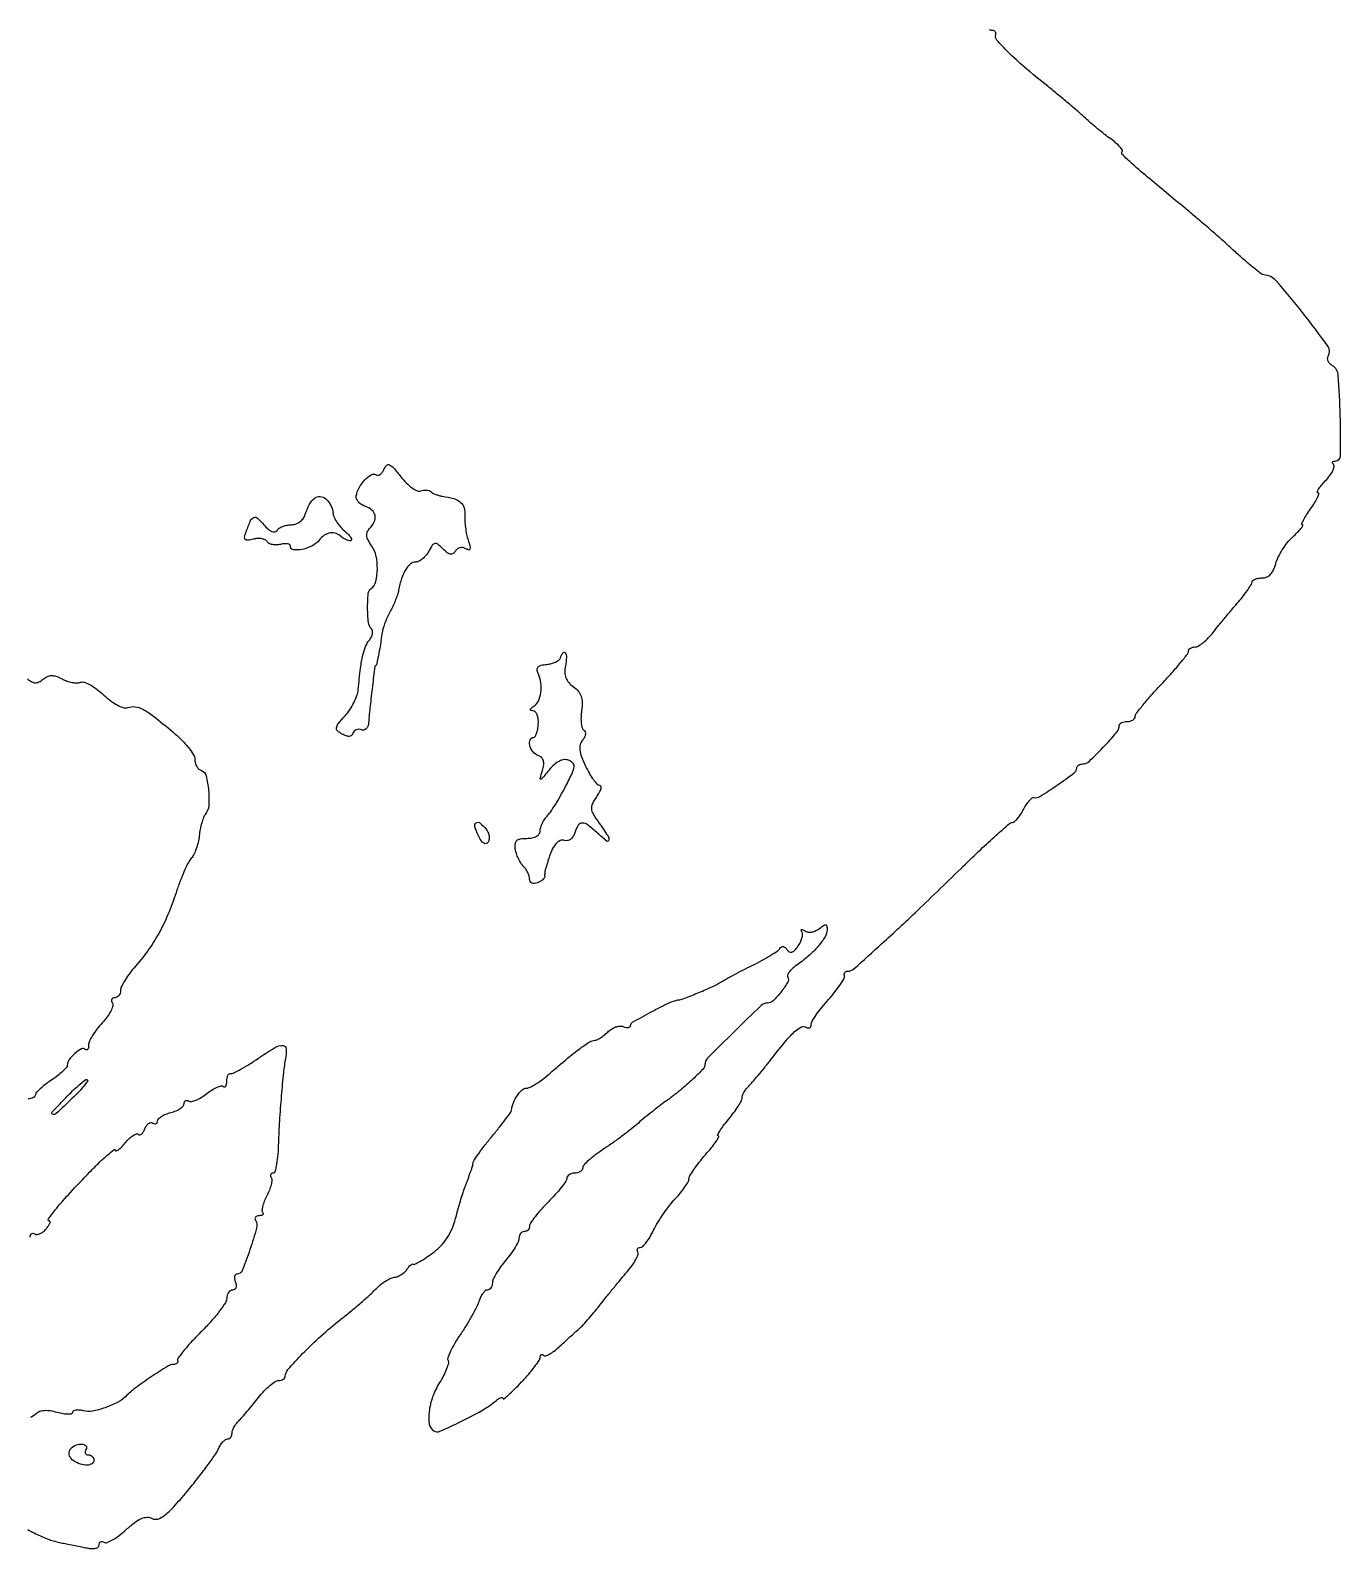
# Model space of a CAD drawing. Extents: x 1 to 489, y 0 to 572.
# Drawn here: x 242 to 488.7, y 0.3 to 286 of the extents above; entities that cross this region are included whole.
import ezdxf

# ---------------------------------------------------------------- set-up
doc = ezdxf.new("R2010")
doc.units = 0

msp = doc.modelspace()

# ---------------------------------------------------------------- linework, layer by layer
for points in [[(241.550784, 3.942809, 0.021242), (243.938466, 2.735469, 0.024029), (246.110161, 1.874018, 0.041069), (248, 1.396503, -0.004161), (249.120665, 1.199833, -0.00262), (250.426562, 0.952357, -0.002629), (251.708576, 0.695436, -0.004821), (252.75, 0.470539, 0.043044), (253.621029, 0.351084, 0.074671), (254.346186, 0.422969, 0.111401), (254.823897, 0.665486, 0.223396), (255, 1.039965, -0.095732), (255.070989, 1.407336, -0.173668), (255.271616, 1.633483, -0.171979), (255.571839, 1.682115, -0.093658), (255.924652, 1.546568, 0.238974), (256.475941, 1.499915, 0.033983), (257.529484, 2.012302, 0.032561), (258.780938, 2.842458, 0.022339), (260.089463, 3.93453, -0.021659), (261.703308, 5.285147, -0.062138), (262.962471, 6.021911, -0.096359), (264.012727, 6.249245, -0.128815), (264.957088, 6.022966, 0.200202), (266.015929, 5.920772, 0.090245), (267.277692, 6.576004, 0.044742), (268.967158, 8.144842, 0.010007), (271.542277, 11.122899, 0.00649), (273.506593, 13.552132, 0.007547), (275.308871, 15.913585, 0.006799), (276.774041, 17.952046, 0.044183), (277.402814, 19.046913, -0.033252), (277.8107, 19.794478, -0.041188), (278.289288, 20.426281, -0.046099), (278.765547, 20.868233, -0.165466), (279.152814, 21, 0.125653), (279.475908, 21.082498, 0.100778), (279.751139, 21.314732, 0.090106), (279.936129, 21.662119, 0.077554), (280, 22.071429, -0.087076), (280.087639, 22.570847, -0.036528), (280.367188, 23.196075, -0.034728), (280.771656, 23.837068, -0.038025), (281.25, 24.395452, 0.015885), (281.893167, 25.082265, 0.004299), (282.867188, 26.210375, 0.004347), (283.951172, 27.510632, 0.004498), (285, 28.814949, -0.022318), (286.048805, 30.028069, -0.027652), (287.132812, 31.054239, -0.027926), (288.112822, 31.794419, -0.146989), (288.75, 31.990926, 0.0579), (289.229255, 32.050139, 0.075524), (289.637505, 32.217647, 0.092953), (289.914294, 32.463115, 0.161029), (290.015973, 32.75, -0.177344), (290.528342, 34.061922, -0.012088), (293.291889, 37.043035, -0.016983), (296.721773, 40.336533, -0.015115), (300.5, 43.524869, 0.005433), (302.537867, 45.178092, 0.005536), (304.526476, 46.86502, 0.00539), (306.222111, 48.368354, 0.022777), (307.185874, 49.324982, -0.036696), (307.952132, 50.044384, -0.030853), (308.859476, 50.690535, -0.031979), (309.765711, 51.177642, -0.071003), (310.515842, 51.399446, 0.059106), (311.202661, 51.584955, 0.043475), (311.906648, 51.94147, 0.044201), (312.522274, 52.403683, 0.071337), (312.941771, 52.905784, -0.03122), (313.269509, 53.368769, -0.050742), (313.607975, 53.711038, -0.068524), (313.907093, 53.895563, -0.275183), (314.111803, 53.87064, 0.29219), (314.392764, 53.845377, 0.011416), (315.345091, 54.367748, 0.017137), (316.485566, 55.080877, 0.01089), (317.765101, 55.984453, 0.042171), (319.254136, 57.292892, 0.044703), (320.470693, 58.808965, 0.044292), (321.407416, 60.530358, 0.039981), (322.064473, 62.449223, -0.004789), (322.505516, 64.110067, -0.004889), (322.975366, 65.750709, -0.004752), (323.410886, 67.167662, -0.020246), (323.713006, 68, 0.004802), (323.963676, 68.629293, 0.004444), (324.208917, 69.279688, 0.004437), (324.416939, 69.862533, 0.014812), (324.538633, 70.25, -0.01131), (324.637823, 70.573729, -0.008412), (324.761349, 70.926562, -0.008512), (324.889189, 71.255574, -0.019007), (325, 71.5, 0.036882), (325.104761, 71.754919, 0.014244), (325.213281, 72.121653, 0.014012), (325.308816, 72.527492, 0.016819), (325.375, 72.914136, -0.112873), (325.581758, 73.462282, -0.008437), (326.491406, 74.78519, -0.011341), (327.650286, 76.335465, -0.008366), (329, 78, 0.00616), (330.347208, 79.646548, 0.008827), (331.497245, 81.141373, 0.005367), (332.422754, 82.417737, 0.122439), (332.586367, 82.835864, -0.064139), (332.961204, 84.259686, -0.053329), (333.70155, 85.640767, -0.057343), (334.598079, 86.67709, -0.187926), (335.42688, 87, 0.120759), (336.082601, 87.160711, 0.020445), (337.20863, 87.807813, 0.021307), (338.494474, 88.69713, 0.01753), (339.789184, 89.75, -0.005324), (343.155949, 92.627201, -0.01542), (345.566275, 94.519854, -0.017797), (347.334898, 95.727863, -0.141853), (348.274819, 96, 0.113938), (348.710877, 96.100674, 0.029265), (349.34539, 96.457519, 0.028251), (350.040352, 96.961366, 0.025407), (350.700367, 97.55751, -0.056068), (351.397974, 98.11404, -0.055744), (352.203108, 98.502953, -0.061011), (352.989856, 98.676198, -0.115835), (353.628939, 98.588895, 0.044785), (354.155178, 98.439338, 0.081613), (354.600621, 98.428412, 0.129203), (354.895476, 98.551452, 0.229541), (355.011473, 98.781385, -0.266572), (355.3787, 99.398211, -0.004743), (358.884084, 101.328207, -0.009605), (362.267937, 103.066687, -0.077305), (363.933218, 103.583794, 0.055515), (365.192446, 103.91567, 0.006683), (367.860887, 104.987601, 0.007924), (370.501295, 106.138942, 0.03456), (372, 106.950172, -0.016047), (372.853862, 107.454061, -0.003367), (374.38125, 108.277219, -0.003527), (376.167182, 109.208172, -0.003333), (378, 110.131813, 0.010118), (379.768922, 111.053564, 0.012839), (381.361719, 111.978873, 0.010883), (382.648245, 112.81027, 0.095654), (383.125, 113.287805, -0.119385), (383.425191, 113.56152, -0.171333), (383.777271, 113.619164, -0.139698), (384.141735, 113.440996, -0.071354), (384.471001, 113.046922, 0.115463), (384.878926, 112.63743, 0.217966), (385.332035, 112.579027, 0.127382), (385.859621, 112.905717, 0.032911), (386.507325, 113.679131, 0.041666), (386.968802, 114.435058, 0.048888), (387.270059, 115.218481, 0.055813), (387.380909, 115.914676, 0.151125), (387.256816, 116.39348, -0.074871), (387.131183, 116.687257, -0.409769), (387.209201, 116.822527, -0.178575), (387.457389, 116.801735, -0.029151), (387.889296, 116.568419, 0.113004), (388.455989, 116.375249, 0.069601), (389.163363, 116.400378, 0.064165), (389.897596, 116.629629, 0.065576), (390.543805, 117.036355, -0.020659), (391.310304, 117.62076, -0.193262), (391.70682, 117.712884, -0.317635), (391.936217, 117.491046, -0.046794), (392, 116.811006, -0.138875), (391.619709, 115.468227, -0.039876), (390.331277, 113.70733, -0.035974), (388.461197, 111.829417, -0.028187), (386.187737, 110.067845, 0.034007), (385.425669, 109.46305, 0.050719), (384.858307, 108.829853, 0.064463), (384.547531, 108.261679, 0.235553), (384.583734, 107.864516, -0.280555), (384.589837, 106.929681, -0.031542), (383.331923, 105.105049, -0.033253), (381.827936, 103.434991, -0.195223), (380.756306, 103, 0.192932), (379.580266, 102.528664, 0.003298), (374.497173, 97.61003, 0.003239), (369.472765, 92.619354, 0.198104), (369, 91.472959, -0.191814), (368.649931, 90.59401, -0.014167), (366.781136, 88.728878, -0.018473), (364.378775, 86.625488, -0.014114), (361.60577, 84.5, 0.007431), (360.353158, 83.56619, 0.004245), (358.86705, 82.403352, 0.004239), (357.391452, 81.207823, 0.007017), (356.169033, 80.170985, -0.013302), (354.880024, 79.105233, -0.006486), (353.182466, 77.811269, -0.006429), (351.38065, 76.510008, -0.009245), (349.75, 75.40844, 0.017242), (348.313696, 74.40434, 0.023743), (347.101563, 73.399695, 0.021717), (346.201743, 72.504225, 0.188277), (346, 71.987455, -0.149962), (345.884458, 71.610879, -0.098617), (345.559375, 71.290065, -0.081816), (345.073487, 71.073709, -0.064), (344.5, 71, 0.06259), (343.926464, 70.927923, 0.080782), (343.440625, 70.716042, 0.098107), (343.115489, 70.401996, 0.152967), (343, 70.033333, -0.152959), (342.826933, 69.480839, -0.014381), (341.971875, 68.3225, -0.01738), (340.840551, 66.977724, -0.01281), (339.5, 65.566667, 0.01368), (338.159531, 64.150769, 0.018305), (337.028125, 62.79125, 0.015651), (336.17897, 61.617193, 0.149824), (336, 61.033333, -0.095738), (335.923781, 60.638922, -0.097108), (335.70625, 60.303542, -0.098682), (335.38159, 60.079009, -0.10244), (335, 60, 0.124164), (334.618522, 59.903785, 0.100671), (334.293391, 59.632812, 0.090501), (334.074685, 59.227504, 0.078495), (333.998779, 58.75, -0.11317), (333.846429, 58.08849, -0.022469), (333.2639, 57.013685, -0.022734), (332.455451, 55.798533, -0.019441), (331.498779, 54.594461, 0.020879), (330.542256, 53.383443, 0.023819), (329.734016, 52.147488, 0.023915), (329.155331, 51.045881, 0.109401), (329, 50.344461, -0.067608), (328.930192, 49.830553, -0.084309), (328.726045, 49.394935, -0.099643), (328.423031, 49.103629, -0.142725), (328.067388, 49, 0.176667), (327.662073, 48.852175, 0.05581), (327.211205, 48.377653, 0.047818), (326.788366, 47.69226, 0.037488), (326.462349, 46.881371, -0.039456), (326.021504, 45.797208, -0.010982), (325.162651, 44.175467, -0.011012), (324.106339, 42.376849, -0.011351), (322.982104, 40.644879, 0.015744), (321.941446, 39.010406, 0.023122), (321.141007, 37.507, 0.01998), (320.60845, 36.258033, 0.233267), (320.657432, 35.74527, -0.206727), (320.729778, 35.252807, -0.026237), (320.390506, 34.20916, -0.027237), (319.828032, 32.953783, -0.019473), (319.070288, 31.613729, 0.050786), (317.758536, 28.912624, 0.057826), (317.089049, 26.117391, 0.069158), (317.132305, 23.784341, 0.218529), (317.977146, 22.514125, 0.24624), (319.133162, 22.432258, 0.009903), (323.076103, 24.250033, 0.017843), (326.986381, 26.32303, 0.040082), (329.75, 28.227027, -0.028607), (330.23028, 28.574415, -0.066174), (330.632813, 28.762368, -0.146465), (330.889881, 28.765922, -0.335211), (331, 28.620125, 0.627097), (331.159465, 28.54298, 0.013245), (332.028125, 29.268891, 0.015103), (333.156657, 30.326158, 0.007899), (334.5, 31.706019, 0.011958), (335.84058, 33.197164, 0.016277), (336.971875, 34.60818, 0.013139), (337.830864, 35.8191, 0.14876), (338, 36.375005, -0.066889), (338.043532, 36.698956, -0.196763), (338.17803, 36.873794, -0.239084), (338.374837, 36.885055, -0.09357), (338.606061, 36.727273, 0.279896), (338.990718, 36.633314, 0.046554), (339.723167, 36.942377, 0.039471), (340.615095, 37.515627, 0.025203), (341.557912, 38.310606, -0.002199), (342.551208, 39.229536, -0.001934), (343.595958, 40.180162, -0.001943), (344.545298, 41.030613, -0.005851), (345.201852, 41.600583, 0.02935), (345.870805, 42.238821, 0.00704), (346.901511, 43.376449, 0.007208), (348.049465, 44.718424, 0.007084), (349.164993, 46.100583, -0.003304), (350.369046, 47.615719, -0.002101), (351.789764, 49.364349, -0.00211), (353.19832, 51.068474, -0.003915), (354.358052, 52.437625, 0.022008), (355.289891, 53.622074, 0.031823), (355.996013, 54.750958, 0.032827), (356.430476, 55.699015, 0.233524), (356.384041, 56.187625, -0.093384), (356.264756, 56.497608, -0.171749), (356.307067, 56.761365, -0.17389), (356.505105, 56.937604, -0.096014), (356.827042, 57, 0.200231), (357.286817, 57.191813, 0.030587), (357.954791, 57.954687, 0.030195), (358.669939, 59.005322, 0.022007), (359.339062, 60.25, -0.024507), (360.122815, 61.690605, -0.014296), (361.193896, 63.340305, -0.014274), (362.363644, 64.934608, -0.023389), (363.453003, 66.206356, 0.017142), (364.428221, 67.316486, 0.021389), (365.25182, 68.414069, 0.020227), (365.854294, 69.373919, 0.130756), (366, 69.92156, -0.135883), (366.159802, 70.498715, -0.014762), (366.91168, 71.672405, -0.017229), (367.915006, 73.037787, -0.01309), (369.103592, 74.465204, 0.010406), (370.245724, 75.821958, 0.020076), (371.092086, 76.961654, 0.020984), (371.622858, 77.814574, 0.574386), (371.514699, 78, -0.547528), (371.398496, 78.181727, -0.029858), (371.786118, 78.903788, -0.024384), (372.466332, 79.895649, -0.012405), (373.411106, 81.076725, 0.014684), (374.402439, 82.327647, 0.018601), (375.239512, 83.541857, 0.016864), (375.85812, 84.591262, 0.125383), (376, 85.148154, -0.091638), (376.086733, 85.617418, -0.035577), (376.367188, 86.218347, -0.033736), (376.771655, 86.842171, -0.035527), (377.25, 87.394547, 0.01783), (377.917623, 88.112534, 0.003882), (379.014063, 89.399457, 0.004041), (380.259766, 90.909405, 0.003862), (381.5, 92.462082, -0.006076), (384.373675, 96.027216, -0.035499), (386.035168, 97.769947, -0.081528), (387.18113, 98.513548, -0.246432), (388.08062, 98.450174, 0.095256), (388.431351, 98.3167, 0.173289), (388.729932, 98.367792, 0.172368), (388.92959, 98.596922, 0.094124), (389, 98.967633, -0.136612), (389.170972, 99.581712, -0.015861), (389.954688, 100.791582, -0.018121), (391.005387, 102.194676, -0.013874), (392.25, 103.652267, 0.01483), (393.476818, 105.094594, 0.02111), (394.471875, 106.450888, 0.017843), (395.186855, 107.603902, 0.202156), (395.25, 108.125617, -0.097592), (395.221945, 108.459147, -0.128405), (395.330815, 108.74315, -0.132097), (395.561546, 108.932285, -0.106392), (395.876178, 109, 0.183432), (397.026855, 109.43684, 0.002897), (402.331337, 114.197822, 0.006401), (408.96359, 120.37702, 0.002782), (417.625911, 128.75, -0.004415), (420.918681, 131.912056, -0.006845), (423.821423, 134.576563, -0.002635), (426.342346, 136.804021, -0.181557), (426.864271, 137, 0.184848), (427.253491, 137.148983, 0.032285), (427.813207, 137.720334, 0.031268), (428.41351, 138.513199, 0.023539), (428.974419, 139.452201, -0.022956), (429.525361, 140.376965, -0.034299), (430.095867, 141.124671, -0.036893), (430.612998, 141.63288, -0.255132), (430.949202, 141.702201, 0.219087), (432.027471, 141.848756, 0.009331), (435.313007, 144.025405, 0.009024), (438.524126, 146.326676, 0.234623), (438.993167, 147.25, -0.146786), (439.081838, 147.536041, -0.098003), (439.326497, 147.779688, -0.082077), (439.690278, 147.943959, -0.065185), (440.118312, 148, 0.192354), (441.325973, 148.482448, 0.013121), (443.984355, 151.146025, 0.013802), (446.487815, 153.940189, 0.17209), (446.984027, 155.25, -0.188785), (447.103295, 155.536501, -0.086143), (447.435933, 155.779687, -0.067037), (447.924781, 155.944703, -0.047956), (448.5, 156, 0.059019), (449.073664, 156.06795, 0.078009), (449.559375, 156.268458, 0.09651), (449.884723, 156.565309, 0.161057), (450, 156.9139, -0.164039), (450.189828, 157.476937, -0.007392), (451.46875, 159.107408, -0.011731), (453.084272, 161.012268, -0.008065), (455, 163.09781, 0.007208), (456.915873, 165.176344, 0.010636), (458.53125, 167.05948, 0.006176), (459.824401, 168.673777, 0.167294), (460, 169.183909, -0.150649), (460.096173, 169.495862, -0.097616), (460.367188, 169.762939, -0.080923), (460.77208, 169.944711, -0.063389), (461.25, 170.009074, 0.136821), (461.871457, 170.187247, 0.031667), (462.769104, 170.82063, 0.030397), (463.74507, 171.70921, 0.025673), (464.666098, 172.759074, -0.003641), (465.680904, 174.024138, -0.001937), (466.954567, 175.576103, -0.001927), (468.26844, 177.152072, -0.002995), (469.414876, 178.5, 0.011434), (470.404164, 179.703744, 0.015431), (471.239253, 180.839063, 0.012424), (471.873457, 181.810266, 0.138886), (471.998779, 182.25, -0.227639), (472.137281, 182.53725, -0.074289), (472.555296, 182.779687, -0.056608), (473.16712, 182.945175, -0.037784), (473.891592, 183, 0.105498), (474.741421, 183.181329, 0.09773), (475.470008, 183.696298, 0.080806), (476.049482, 184.544376, 0.048099), (476.46068, 185.699358, -0.05187), (476.898095, 186.899336, -0.027609), (477.668376, 188.281592, -0.027167), (478.620434, 189.621035, -0.037802), (479.620609, 190.699358, 0.011704), (480.530238, 191.582837, 0.023992), (481.191817, 192.324186, 0.033168), (481.565434, 192.853871, 0.585513), (481.483428, 193, -0.521982), (481.36408, 193.171256, -0.028643), (481.673329, 193.88125, -0.024778), (482.224125, 194.848604, -0.012907), (483, 196, 0.015486), (483.76739, 197.151572, 0.030488), (484.290601, 198.11875, 0.041959), (484.542134, 198.80558, 0.494821), (484.39378, 199, -0.512442), (484.270552, 199.171269, -0.057965), (484.510846, 199.68273, -0.033821), (485.048376, 200.431498, -0.015987), (485.834832, 201.324187, 0.028336), (486.622259, 202.263748, 0.043826), (487.178381, 203.164164, 0.053923), (487.4566, 203.907951, 0.264844), (487.34248, 204.324187, -0.078921), (487.154796, 204.582748, -0.219945), (487.146617, 204.80148, -0.21901), (487.308065, 204.950074, -0.078348), (487.624728, 205, 0.411513), (488.64927, 206.015128, 0.009319), (488.578037, 213.586857, 0.010537), (488.207269, 221.12923, 0.241292), (487.121885, 222.924733, -0.065257), (486.637715, 223.319372, -0.082711), (486.316375, 223.797698, -0.099022), (486.203316, 224.282518, -0.147373), (486.314948, 224.70058, 0.303701), (486.24482, 226.641054, 0.010713), (481.494601, 232.92549, 0.012475), (476.503299, 238.928654, 0.205849), (474.204545, 240.028318, -0.15453), (473.762656, 240.188023, -0.005802), (472.359459, 241.288436, -0.010001), (470.721555, 242.658666, -0.006819), (468.912763, 244.278318, 0.004061), (466.83603, 246.158634, 0.002543), (464.376778, 248.326872, 0.002552), (461.932848, 250.437731, 0.004652), (459.912763, 252.132311, -0.001242), (452.736303, 258.069494, -0.009593), (449.438896, 260.920055, -0.011751), (447.564657, 262.685549, -0.41608), (447.562925, 263.229591, 0.360803), (447.590212, 263.522584, 0.035706), (447.117243, 264.118288, 0.032191), (446.368325, 264.835827, 0.018914), (445.38929, 265.598522, -0.009647), (444.223539, 266.472452, -0.006147), (442.900067, 267.53153, -0.006175), (441.627201, 268.602613, -0.01141), (440.624102, 269.508815, 0.010997), (439.481623, 270.542648, 0.00312), (437.65983, 272.099951, 0.003141), (435.579767, 273.833423, 0.003319), (433.515745, 275.508815, -0.00786), (429.13908, 279.127836, -0.018889), (426.045464, 281.977746, -0.017732), (423.960251, 284.201997, -0.261996), (423.75, 285.212121, 0.112041), (423.775308, 285.512307, 0.138139), (423.662838, 285.768561, 0.129362), (423.425706, 285.939783, 0.09228), (423.102215, 286, -0.154057), (422.553023, 286.173327, -0.008453)], [(241.51101, 163.990862, 0.047097), (242.316431, 163.441498, 0.12298), (242.988935, 163.262783, 0.126453), (243.654677, 163.423275, 0.051193), (244.436078, 163.946949, -0.064535), (245.241312, 164.456101, -0.105955), (246.024454, 164.634372, -0.089808), (246.902374, 164.48689, -0.036472), (248.014218, 163.992391, 0.040058), (248.932797, 163.591702, 0.03791), (249.92052, 163.333736, 0.040279), (250.830689, 163.243178, 0.096564), (251.495751, 163.359996, -0.178301), (252.210887, 163.369661, -0.040343), (253.338412, 162.866113, -0.036931), (254.620804, 162.035994, -0.02861), (255.887684, 160.9569, 0.02971), (257.190357, 159.852251, 0.041034), (258.487112, 159.035815, 0.047449), (259.627161, 158.573774, 0.165649), (260.409335, 158.603582, -0.125484), (261.77228, 158.763425, -0.090995), (263.231671, 158.288837, -0.042959), (265.247851, 156.962809, -0.007145), (268.854326, 154.034925, -0.022279), (270.441466, 152.583513, -0.02733), (271.782208, 151.087874, -0.027597), (272.746592, 149.739924, -0.142411), (273, 148.868259, 0.067121), (273.091849, 148.187135, 0.064878), (273.361086, 147.546147, 0.070002), (273.759233, 147.040497, 0.111018), (274.229229, 146.756924, -0.25836), (275.125385, 145.782114, -0.037405), (275.579302, 143.02114, -0.039626), (275.60514, 140.1382, -0.152337), (274.960201, 138.488121, 0.078188), (274.626283, 137.903414, 0.021588), (274.292727, 136.895721, 0.021252), (274.009219, 135.706296, 0.020777), (273.825178, 134.488121, -0.030144), (273.614925, 133.253411, -0.027558), (273.253247, 132.014504, -0.028621), (272.805428, 130.944492, -0.075662), (272.334812, 130.263383, 0.072136), (271.781943, 129.475112, 0.012857), (271.010197, 127.843904, 0.013661), (270.201058, 125.869141, 0.011946), (269.461706, 123.763383, -0.020674), (267.9402, 119.660457, -0.028354), (266.216896, 116.121438, -0.028975), (264.136336, 112.859518, -0.023129), (261.539159, 109.594461, 0.020939), (260.567174, 108.383444, 0.023985), (259.745878, 107.147488, 0.024079), (259.157635, 106.04569, 0.111014), (259, 105.344461, -0.077244), (258.920175, 104.830838, -0.089948), (258.688914, 104.394935, -0.100773), (258.344861, 104.103529, -0.12613), (257.940983, 104, 0.107198), (257.585254, 103.922846, 0.181346), (257.372421, 103.709776, 0.162624), (257.339108, 103.389454, 0.083889), (257.492582, 103.012003, -0.217095), (257.563487, 102.452327, -0.044329), (257.174297, 101.505893, -0.03926), (256.484137, 100.39824, -0.028), (255.551599, 99.272221, 0.023561), (254.574926, 98.113983, 0.026318), (253.749532, 96.909626, 0.026956), (253.162804, 95.820915, 0.110546), (253, 95.093552, -0.041999), (252.957397, 94.587262, -0.12209), (252.818155, 94.267659, -0.255415), (252.614364, 94.177431, -0.177342), (252.380952, 94.285714, 0.33097), (251.654009, 94.392724, 0.05664), (250.433048, 93.546174, 0.053842), (249.340861, 92.359149, 0.159516), (248.997125, 91.321429, -0.182844), (248.832816, 90.891687, -0.022178), (248.115533, 90.153795, -0.023988), (247.147, 89.325943, -0.017599), (246, 88.5, 0.016078), (244.852895, 87.679265, 0.022311), (243.884467, 86.867188, 0.019771), (243.160221, 86.147903, 0.188554), (243.002875, 85.75, -0.179246), (242.895595, 85.463736, -0.091372), (242.591648, 85.220313, -0.071572), (242.140186, 85.055447, -0.051855), (241.606989, 85, 0.096313)], [(242, 58.927438, -0.079624), (242.066363, 59.341522, -0.157754), (242.260466, 59.60732, -0.184403), (242.549163, 59.684863, -0.113299), (242.886693, 59.570027, 0.165938), (243.317852, 59.471484, 0.078442), (243.875922, 59.620389, 0.064546), (244.470716, 59.981976, 0.050777), (245.009138, 60.51101, 0.023069), (245.440919, 61.083023, 0.051079), (245.701919, 61.562609, 0.10594), (245.760463, 61.875043, 0.40666), (245.632232, 62, -0.612692), (245.43167, 62.393472, -0.015407), (246.997609, 64.416121, -0.014547), (249.510318, 67.288461, -0.005216), (253.25, 71.237006, -0.008213), (255.075322, 73.063434, -0.015545), (256.61446, 74.463702, -0.013251), (257.807853, 75.429939, -0.607806), (258.033269, 75.324319, 0.480814), (258.2023, 75.200012, 0.093543), (258.598026, 75.390589, 0.041882), (259.198561, 75.916311, 0.018118), (259.909127, 76.707475, -0.027903), (260.658752, 77.509986, -0.045507), (261.386883, 78.090077, -0.059071), (261.994948, 78.394195, -0.290576), (262.35232, 78.314347, 0.237964), (262.631982, 78.222241, 0.138811), (262.961066, 78.371153, 0.08304), (263.297099, 78.766641, 0.043075), (263.581246, 79.351128, -0.058024), (263.887837, 79.936706, -0.088757), (264.287969, 80.345007, -0.118962), (264.714419, 80.516149, -0.176398), (265.104785, 80.435239, 0.08288), (265.446834, 80.29536, 0.161517), (265.737031, 80.323731, 0.182092), (265.929955, 80.513807, 0.108573), (266, 80.832575, -0.200769), (266.171027, 81.241337, -0.05385), (266.734375, 81.688259, -0.045696), (267.542859, 82.10071, -0.033639), (268.5, 82.410644, 0.036821), (269.456976, 82.727259, 0.048811), (270.265625, 83.159277, 0.058024), (270.825252, 83.634611, 0.189922), (271, 84.078069, -0.094378), (271.067609, 84.433061, -0.172576), (271.259223, 84.652335, -0.173083), (271.545804, 84.700956, -0.095), (271.882463, 84.572642, 0.196759), (272.384738, 84.488996, 0.043201), (273.235267, 84.761335, 0.038758), (274.232958, 85.27279, 0.028841), (275.248551, 85.98087, -0.026558), (276.246122, 86.683171, -0.039987), (277.188823, 87.174403, -0.046557), (277.960918, 87.419513, -0.255276), (278.366088, 87.300578, 0.220849), (278.604344, 87.213425, 0.238431), (278.813788, 87.342462, 0.101597), (278.956441, 87.735689, 0.036394), (279, 88.333333, -0.043702), (279.054418, 88.954742, -0.07727), (279.220312, 89.440762, -0.119605), (279.464992, 89.719037, -0.233534), (279.75, 89.762878, 0.195495), (280.239581, 89.80208, 0.010008), (281.675, 90.560427, 0.01472), (283.375573, 91.569408, 0.010037), (285.25, 92.810919, -0.014855), (288.149276, 94.691295, -0.148947), (289.53219, 95.044323, -0.379771), (290.169187, 94.424578, -0.065023), (290.065198, 92.59033, 0.020596), (289.678187, 89.945733, 0.00504), (289.264825, 85.56316, 0.005414), (288.918878, 80.841157, 0.008341), (288.732099, 76.75, -0.013739), (288.607603, 74.545679, -0.022428), (288.367247, 72.689063, -0.018376), (288.063068, 71.264315, -0.343561), (287.723802, 71, 0.114012), (287.443409, 70.935222, 0.184718), (287.278433, 70.758626, 0.157193), (287.258633, 70.492409, 0.079159), (287.389805, 70.1783, -0.16531), (287.500775, 69.695485, -0.034978), (287.351068, 68.831988, -0.033085), (287.025471, 67.807576, -0.026179), (286.544799, 66.748989, 0.024541), (286.068283, 65.70862, 0.034799), (285.756993, 64.739724, 0.037421), (285.62468, 63.952364, 0.222854), (285.762644, 63.570689, -0.157084), (285.873204, 63.355057, -0.259668), (285.805649, 63.16764, -0.134523), (285.539659, 63.039387, -0.045492), (285.10765, 63, 0.075481), (284.679106, 62.934936, 0.152529), (284.400889, 62.742929, 0.18706), (284.314496, 62.457745, 0.120042), (284.42283, 62.124863, -0.209628), (284.628799, 60.666487, -0.014644), (283.369087, 56.626455, -0.012822), (281.880154, 52.636696, -0.306045), (280.937383, 52, 0.206597), (280.652715, 51.877133, 0.140696), (280.488771, 51.559375, 0.091107), (280.481476, 51.074645, 0.049977), (280.638374, 50.5, -0.06502), (280.77672, 49.926101, -0.112257), (280.719716, 49.440625, -0.151946), (280.480915, 49.121257, -0.158089), (280.106989, 49, 0.136746), (279.684851, 48.882349, 0.100259), (279.325178, 48.551645, 0.086362), (279.083061, 48.056992, 0.070841), (279, 47.473684, -0.145787), (278.747196, 46.625081, -0.017463), (277.607448, 45.008141, -0.01962), (276.074854, 43.144197, -0.014951), (274.259398, 41.223684, 0.009794), (272.46004, 39.359102, 0.014984), (270.982025, 37.66727, 0.009439), (269.840817, 36.224455, 0.244917), (269.759398, 35.75, -0.145042), (269.765775, 35.464816, -0.142946), (269.615974, 35.220312, -0.113415), (269.323125, 35.056014, -0.071474), (268.933278, 35, 0.142409), (267.90917, 34.702278, 0.006324), (264.784172, 32.661667, 0.011114), (261.781034, 30.547698, 0.039283), (260, 29.004095, -0.079457), (258.438247, 27.855688, -0.035992), (256.096759, 26.856013, -0.03536), (253.709165, 26.218641, -0.111953), (252.065707, 26.272566, 0.036399), (251.274, 26.419097, 0.063271), (250.606802, 26.408335, 0.095912), (250.159759, 26.25334, 0.267579), (250, 25.976186, -0.34145), (249.796658, 25.713139, -0.063297), (249.148471, 25.629571, -0.044995), (248.21279, 25.712251, -0.025314), (247.101177, 25.970983, 0.032706), (245.803915, 26.252794, 0.053024), (244.677538, 26.300779, 0.065766), (243.767187, 26.121245, 0.115342), (243.118236, 25.718236, -0.120904), (241.998964, 25.040051, -0.028711)]]:
    msp.add_lwpolyline(points, format="xyb")
for points in [[(315.522366, 199.370209, -0.054342), (316.05929, 199.511796, -0.054984), (316.611947, 199.53358, -0.060509), (317.097475, 199.439533, -0.118854), (317.431179, 199.235488, 0.074722), (317.778725, 198.978755, 0.028262), (318.328854, 198.726085, 0.027233), (318.967978, 198.514575, 0.029862), (319.607035, 198.381412, -0.034464), (321.726562, 197.919384, -0.106227), (323.010262, 197.226094, -0.145908), (323.666328, 196.211887, -0.089348), (323.818456, 194.784585, 0.032531), (323.811132, 193.738188, 0.018322), (323.931244, 192.473373, 0.018226), (324.146825, 191.200467, 0.028309), (324.433929, 190.124771, -0.015589), (324.770345, 188.981784, -0.130529), (324.767933, 188.447989, -0.398322), (324.515959, 188.293998, -0.08622), (323.995331, 188.502886, 0.097618), (323.473437, 188.698706, 0.097599), (322.916235, 188.681847, 0.098272), (322.410128, 188.455382, 0.100477), (322.033514, 188.054227, -0.099364), (321.591553, 187.581384, -0.199711), (321.102498, 187.468509, -0.124533), (320.504366, 187.732179, -0.030613), (319.693136, 188.449721, 0.024163), (318.720737, 189.332418, 0.214819), (318.176154, 189.480535, 0.210342), (317.697394, 189.172117, 0.023122), (317.012635, 188.023609, -0.047833), (316.497699, 187.24951, -0.049038), (315.848903, 186.594435, -0.053905), (315.170297, 186.145448, -0.119769), (314.571805, 186, 0.176815), (313.586313, 185.640254, 0.081669), (312.686516, 184.588726, 0.058262), (311.920808, 182.91219, 0.029999), (311.344511, 180.674435, -0.03138), (311.122098, 179.820571, -0.014707), (310.733679, 178.746389, -0.014508), (310.259044, 177.640436, -0.019737), (309.76363, 176.674435, 0.021204), (309.274532, 175.713821, 0.016157), (308.818884, 174.624678, 0.016422), (308.45787, 173.574388, 0.036461), (308.268887, 172.75, -0.002072), (307.795271, 169.750426, -0.008145), (307.465551, 167.907476, -0.004868), (307.201746, 166.626233, -0.353175), (307.045326, 166.5, 0.377616), (306.88613, 166.359775, 0.000695), (306.414038, 162.607476, 0.004872), (305.993773, 158.93764, 0.007301), (305.704921, 155.72524, -0.071386), (305.562646, 155.081773, -0.111321), (305.251942, 154.609462, -0.139788), (304.82534, 154.382233, -0.145529), (304.350322, 154.419063, 0.088424), (303.856171, 154.514107, 0.098777), (303.379853, 154.425814, 0.105019), (302.995645, 154.168858, 0.113053), (302.761344, 153.784033, -0.133265), (302.488288, 153.373307, -0.161141), (302.063901, 153.194091, -0.107106), (301.473498, 153.273296, -0.040885), (300.714766, 153.619873, -0.05644), (299.85437, 154.237979, -0.254257), (299.656603, 154.802245, -0.131472), (299.986492, 155.536415, -0.012752), (301.268029, 157.029662, 0.038439), (302.140603, 158.158824, 0.029635), (302.916759, 159.508713, 0.030385), (303.493026, 160.864852, 0.060773), (303.746469, 162, -0.006218), (304.193881, 166.024911, -0.02455), (304.620928, 168.479815, -0.040565), (305.133694, 170.123407, -0.077461), (305.840942, 171.308346, 0.056115), (306.22252, 171.889984, 0.070631), (306.429508, 172.499307, 0.085467), (306.438144, 173.041622, 0.158066), (306.241324, 173.430885, -0.170028), (305.673533, 174.621955, -0.025282), (305.518517, 177.317205, -0.023802), (305.6281, 180.008344, -0.211776), (306.188971, 181.021299, 0.171766), (307.053836, 182.333187, 0.057248), (307.352448, 184.648425, 0.055968), (307.109545, 187.121063, 0.100656), (306.299618, 188.982623, -0.031374), (305.628867, 190.080865, -0.090349), (305.361607, 190.928746, -0.128447), (305.454329, 191.636021, -0.100221), (305.884271, 192.284271, 0.086166), (306.764146, 193.533869, 0.158349), (306.920765, 194.755672, 0.169624), (306.331612, 195.778359, 0.101538), (305.093996, 196.470167, -0.06473), (304.380307, 196.803208, -0.072696), (303.806582, 197.297367, -0.082873), (303.455521, 197.870908, -0.133186), (303.387826, 198.436673, -0.091112), (303.90193, 199.950171, -0.060833), (304.984052, 201.432184, -0.067928), (306.208681, 202.42847, -0.282383), (307.12037, 202.425607, 0.179571), (307.510993, 202.347148, 0.118184), (307.939182, 202.524366, 0.087547), (308.342379, 202.941459, 0.056912), (308.652755, 203.537476, -0.111616), (309.102891, 204.211632, -0.311564), (309.636169, 204.295341, -0.103389), (310.388871, 203.71788, -0.011573), (311.765823, 202.039968, 0.030664), (312.807173, 200.865419, 0.041589), (313.890014, 199.951505, 0.047563), (314.863603, 199.390423, 0.201192)], [(299, 195.244851, 0.10378), (299.148958, 194.534918, 0.038484), (299.632447, 193.629712, 0.036099), (300.329145, 192.693319, 0.036144), (301.15301, 191.867295, -0.021312), (301.91312, 191.149078, -0.053216), (302.383835, 190.548518, -0.140715), (302.491674, 190.17187, -0.413997), (302.319676, 190, -0.062911), (301.887224, 190.054628, -0.039126), (301.402759, 190.220313, -0.038764), (300.942779, 190.462847, -0.055728), (300.583333, 190.75, 0.113419), (299.607327, 191.361262, 0.121964), (298.489202, 191.463209, 0.110558), (297.368066, 191.025747, 0.081001), (296.391352, 190.108708, -0.112773), (295.125003, 189.061521, -0.06209), (293.222143, 188.383411, -0.078488), (291.57374, 188.281647, -0.386655), (291, 188.912655, 0.233084), (290.850462, 189.21601, 0.111103), (290.445652, 189.403389, 0.073914), (289.835833, 189.442874, 0.043246), (289.112859, 189.319262, -0.053607), (288.345489, 189.204332, -0.059764), (287.599746, 189.262493, -0.068242), (286.985763, 189.475195, -0.137726), (286.611863, 189.819002, 0.144892), (286.229482, 190.160816, 0.066579), (285.586755, 190.365776, 0.057724), (284.800006, 190.413368, 0.050261), (283.984142, 190.285602, -0.029705), (282.948716, 190.079605, -0.234682), (282.498412, 190.230847, -0.253557), (282.367934, 190.669529, -0.034002), (282.63933, 191.629482, -0.014884), (283.484215, 193.786841, -0.19765), (284.08038, 194.373652, -0.288769), (284.777897, 194.250309, -0.029779), (286, 193, 0.033104), (286.799572, 192.192772, 0.080689), (287.505614, 191.747214, 0.142766), (288.067286, 191.680454, 0.216257), (288.469339, 191.95039, -0.108771), (288.859812, 192.352864, -0.05078), (289.506863, 192.691677, -0.046954), (290.287815, 192.922222, -0.048342), (291.090402, 193, 0.081271), (291.891017, 193.130999, 0.067284), (292.666642, 193.514062, 0.068424), (293.300558, 194.081065, 0.090744), (293.686619, 194.75, -0.032067), (294.600792, 196.873317, -0.107414), (295.553615, 198.040389, -0.195249), (296.562041, 198.337443, -0.149486), (297.632679, 197.889886, -0.056862), (298.15594, 197.344253, -0.043468), (298.598349, 196.644812, -0.044536), (298.900385, 195.906026, -0.074909)], [(342.748434, 166.464348, 0.053466), (342.647118, 165.232349, 0.085543), (342.851609, 164.199446, 0.088272), (343.38326, 163.316944, 0.060445), (344.255517, 162.533582, -0.063729), (345.171682, 161.699896, -0.094548), (345.706327, 160.758881, -0.081607), (345.902279, 159.584173, -0.037057), (345.790392, 158.025206, 0.028217), (345.680076, 156.793282, 0.037147), (345.726722, 155.666371, 0.040717), (345.903987, 154.778304, 0.186833), (346.215289, 154.366944, -0.176323), (346.462909, 154.053211, -0.111829), (346.508213, 153.584573, -0.084681), (346.338552, 153.026867, -0.057174), (345.974166, 152.468872, 0.1079), (345.537644, 151.625778, 0.094633), (345.464118, 150.635113, 0.061909), (345.775872, 149.351629, 0.020284), (346.539549, 147.557899, 0.020185), (347.254965, 146.195151, 0.028247), (348.008871, 145.045133, 0.02766), (348.70744, 144.202269, 0.208816), (349.170645, 144, -0.349562), (349.39961, 143.817643, -0.121457), (349.39235, 143.365927, -0.060471), (349.115666, 142.670367, -0.027913), (348.601504, 141.841455, 0.037292), (347.819531, 140.526401, 0.138897), (347.643271, 139.589125, 0.112283), (347.968572, 138.58663, 0.020347), (349.0448, 136.937084, -0.009009), (350.709358, 134.50796, -0.176884), (350.914981, 133.639917, -0.590646), (350.517667, 133.478352, -0.017306), (348.811439, 134.961045, 0.022195), (346.99812, 136.50595, 0.161459), (345.935049, 136.883316, 0.266339), (345.160933, 136.46077, 0.060882), (344.516196, 135.051029, -0.067361), (344.180686, 134.341769, -0.088894), (343.692223, 133.821306, -0.107156), (343.130044, 133.566002, -0.145819), (342.577851, 133.6085, 0.208851), (341.732503, 133.570116, 0.108985), (340.893145, 132.899278, 0.06922), (340.114991, 131.604631, 0.03208), (339.461367, 129.75, -0.003112), (339.362856, 129.408602, -0.00181), (339.240584, 129, -0.001809), (339.115099, 128.591449, -0.003054), (339.006579, 128.25, 0.029982), (338.919651, 127.915003, 0.020738), (338.860161, 127.527864, 0.020975), (338.834002, 127.149677, 0.039732), (338.84996, 126.844856, -0.186532), (338.77956, 126.553513, -0.060591), (338.479928, 126.21664, -0.050672), (338.024037, 125.890109, -0.03849), (337.468381, 125.62624, -0.076739), (336.903469, 125.503925, -0.127624), (336.428326, 125.597189, -0.153761), (336.115705, 125.890082, -0.128916), (336, 126.331385, 0.074113), (335.914794, 126.903064, 0.038583), (335.651485, 127.575859, 0.037313), (335.267643, 128.238915, 0.046546), (334.813567, 128.786433, -0.056654), (334.336522, 129.385843, -0.030583), (333.885381, 130.215837, -0.03004), (333.524346, 131.128577, -0.041314), (333.319841, 131.986433, -0.063627), (333.295746, 132.975377, -0.182954), (333.59827, 133.578943, -0.148929), (334.27756, 133.905887, -0.038241), (335.506275, 134, 0.04809), (336.519282, 134.097657, 0.082189), (337.313598, 134.393217, 0.109813), (337.817684, 134.85255, 0.154478), (338, 135.428571, -0.071734), (338.092695, 136.071346, -0.038002), (338.378706, 136.82567, -0.036867), (338.795771, 137.567654, -0.046853), (339.289211, 138.178571, 0.043535), (339.925909, 138.956261, 0.010154), (340.849211, 140.369458, 0.010396), (341.848366, 142.045323, 0.010029), (342.789468, 143.781286, 0.00843), (344.050561, 146.327563, 0.082835), (344.377797, 147.475483, 0.223629), (344.14166, 148.170298, 0.109626), (343.344499, 148.698045, 0.118619), (342.506905, 148.807783, 0.087713), (341.605756, 148.547834, 0.068697), (340.664538, 147.913543, 0.03874), (339.711087, 146.916759, -0.001764), (338.334229, 145.246038, -0.190188), (338.082231, 145.107679, -0.540578), (337.975624, 145.232752, -0.004137), (338.435796, 146.754926, 0.043151), (338.670052, 147.824563, 0.106383), (338.604076, 148.621336, 0.135793), (338.236926, 149.201111, 0.092748), (337.568951, 149.611915, -0.139347), (336.610167, 150.33073, -0.103732), (336.039366, 151.531196, -0.153256), (336.108533, 152.561589, -0.308976), (336.75, 153.000706, 0.259705), (337.048783, 153.16749, 0.052544), (337.32205, 153.735373, 0.043234), (337.534426, 154.543167, 0.028267), (337.644213, 155.500706, 0.043829), (337.6155, 156.458681, 0.065327), (337.409951, 157.270331, 0.087406), (337.070364, 157.82066, 0.210576), (336.644213, 158.015313, -0.064264), (336.235424, 158.073643, -0.389072), (336.1316, 158.239759, -0.182985), (336.28439, 158.491527, -0.024532), (336.800095, 158.85529, 0.14264), (337.66776, 159.840268, 0.077318), (338.124533, 161.40246, 0.068327), (338.112935, 163.241076, 0.065647), (337.6089, 165.035341, -0.087282), (337.440807, 165.750537, -0.2055), (337.62437, 166.255547, -0.146656), (338.185502, 166.580991, -0.039808), (339.210573, 166.740909, 0.041676), (340.100963, 166.88322, 0.048559), (340.908828, 167.167933, 0.055268), (341.524979, 167.542569, 0.149173), (341.818522, 167.955567, -0.070008), (342.303189, 168.930032, -0.540693), (342.722399, 168.920863, -0.155199), (342.94509, 168.047443, -0.032659)], [(327.820353, 135.716462, -0.070608), (328.174848, 135.14052, -0.06588), (328.365645, 134.474972, -0.070069), (328.370661, 133.82439, -0.105735), (328.180794, 133.292532, -0.187425), (327.800378, 133.005331, -0.224407), (327.361867, 133.078521, -0.101579), (326.865908, 133.59882, -0.029522), (326.332082, 134.57607, -0.038974), (325.717024, 136.195223, -0.30991), (325.952837, 136.91664, -0.353911), (326.655299, 136.898029, -0.042845)], [(249.932461, 85.085891, -0.003766), (246.86628, 82.199557, -0.294752), (246.238959, 82.089035, -0.522394), (246.149333, 82.511371, -0.004021), (248.98548, 85.48502, -0.010915), (250.309287, 86.792485, -0.018081), (251.488305, 87.829071, -0.012404), (252.471811, 88.592743, -0.37094), (252.762423, 88.570911, -0.367715), (252.785596, 88.284243, -0.014491), (252.095762, 87.382546, -0.019648), (251.141781, 86.297762, -0.011863)], [(252.5, 19, 0.082592), (252.343488, 18.6179, 0.161196), (252.3746, 18.29375, 0.182303), (252.586039, 18.078288, 0.108972), (252.940983, 18, -0.093332), (253.345238, 17.923877, -0.09642), (253.688914, 17.70625, -0.099167), (253.918938, 17.381556, -0.105053), (254, 17, -0.249001), (253.646395, 16.333976, -0.143413), (252.759091, 16.049984, -0.089901), (251.479109, 16.249256, -0.057776), (250.121885, 16.903509, -0.164543), (249.405308, 17.789595, -0.20374), (249.455898, 18.840149, -0.1663), (250.295322, 19.689226, -0.115898), (251.618034, 20, -0.069308), (252.146634, 19.926373, -0.14379), (252.495862, 19.70625, -0.190139), (252.613866, 19.379909, -0.131946)]]:
    msp.add_lwpolyline(points, format="xyb", close=True)

doc.saveas('drawing.dxf')
